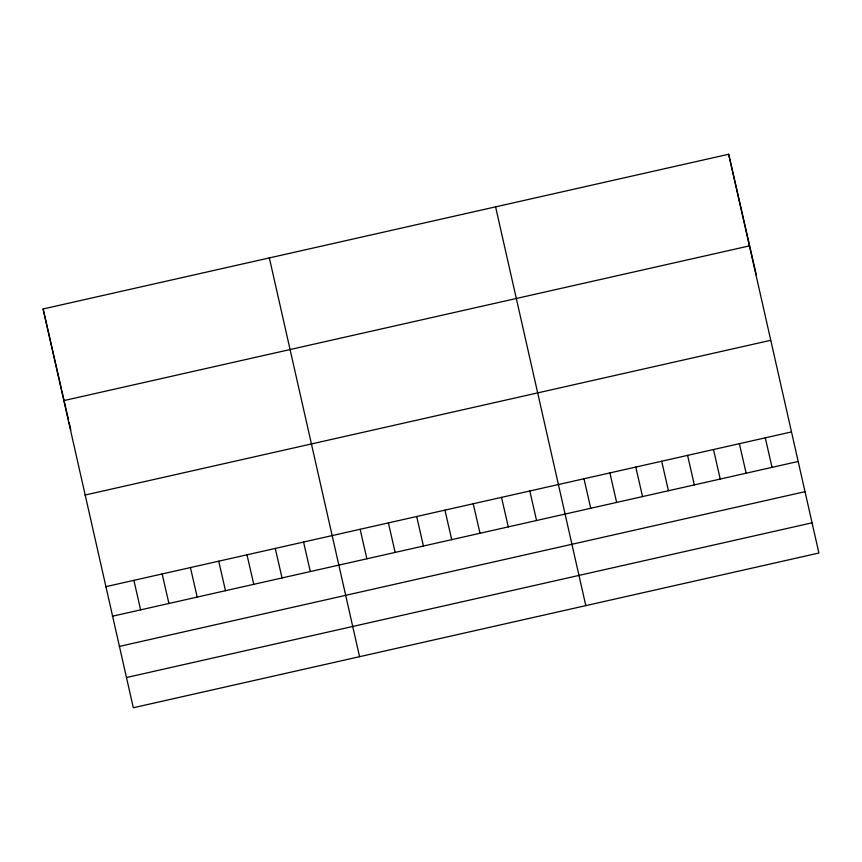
<?xml version="1.0" encoding="UTF-8"?>
<svg xmlns="http://www.w3.org/2000/svg" width="862" height="862" viewBox="0 0 862 862"><rect width="100%" height="100%" fill="white"/><g stroke="black" fill="none" stroke-linecap="round" stroke-linejoin="round"><path stroke-width="1.29" d="M728.681 154.255L818.9 553.027L133.319 707.745L43.1 308.973L728.681 154.255L756.405 275.28M63.723 400.625L749.304 245.907M84.972 495.057L770.553 340.339M105.595 586.72L791.176 432.002M112.362 616.233L797.943 461.515M119.279 646.435L804.86 491.717M126.402 677.543L811.982 522.835M765.284 437.842L772.04 467.355M739.38 443.693L746.136 473.206M713.477 449.533L720.244 479.046M687.585 455.384L694.341 484.897M661.682 461.224L668.438 490.737M635.779 467.075L642.546 496.587M609.887 472.915L616.642 502.427M583.983 478.755L590.739 508.268M585.804 605.63L495.585 206.858M529.807 490.984L536.563 520.497M501.522 497.363L508.278 526.887M473.238 503.753L480.005 533.266M444.964 510.132L451.72 539.644M416.68 516.51L423.436 546.023M388.396 522.9L395.162 552.413M360.122 529.279L366.878 558.791M359.562 656.693L269.343 257.91M303.564 542.047L310.32 571.56M275.28 548.426L282.036 577.939M246.995 554.805L253.762 584.317M218.722 561.184L225.478 590.707M190.437 567.573L197.204 597.086M162.164 573.952L168.92 603.465M133.879 580.331L140.635 609.843M43.1 308.973L59.155 379.054M59.446 380.347L61.525 389.43M61.827 390.723L65.921 408.61M66.212 409.87L68.518 419.934M69.089 422.445L70.824 429.998"/></g></svg>
